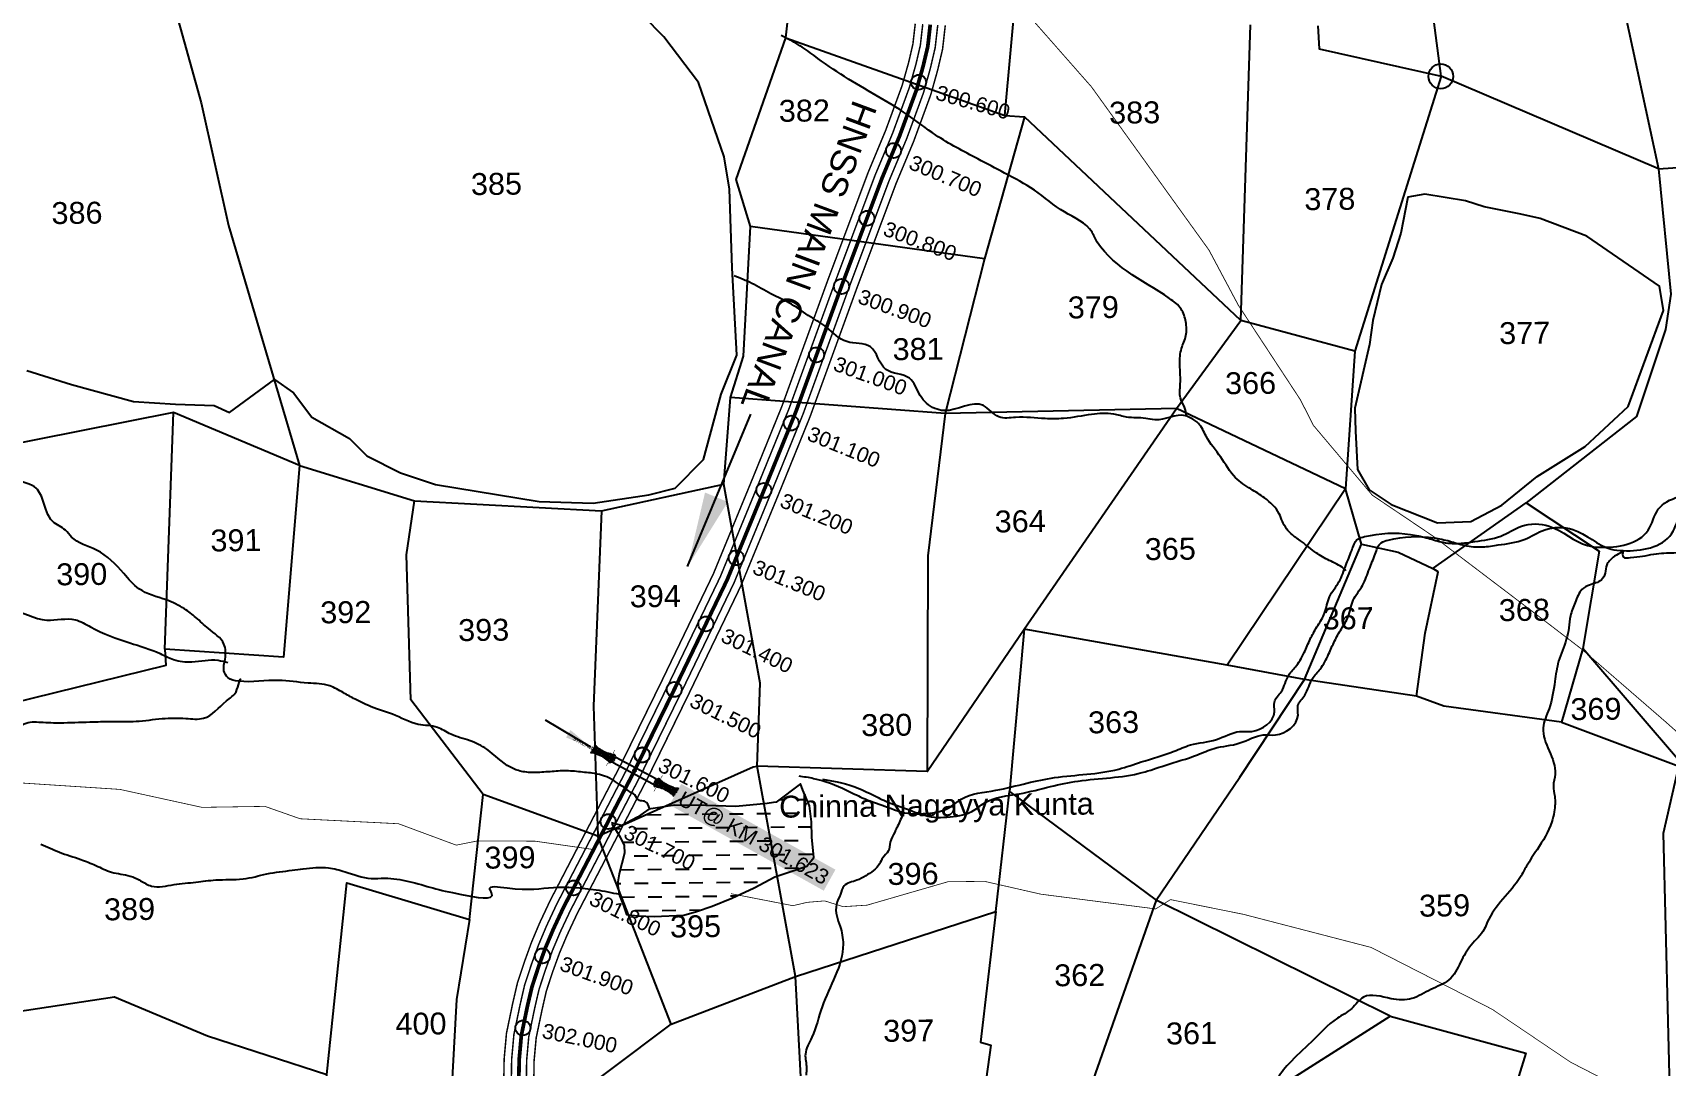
# Model space of a CAD drawing. Header units: feet. Extents: x 773755 to 783780, y 1571901 to 1585357.
# Drawn here: x 776033 to 778209, y 1578553 to 1579929 of the extents above; entities that cross this region are included whole.
import ezdxf
from ezdxf.enums import TextEntityAlignment as Align

# ---------------------------------------------------------------- set-up
doc = ezdxf.new("R2010")
doc.units = ezdxf.units.FT
doc.header["$LTSCALE"] = 15
doc.header["$MEASUREMENT"] = 0
doc.header["$PDMODE"] = 32
doc.header["$PDSIZE"] = 20
doc.linetypes.add('HIDDEN2', pattern=[0.1875, 0.125, -0.0625])
for name, color, linetype in [('CANAL1', 7, 'Continuous'), ('CSMark', 72, 'Continuous'), ('HILL', 17, 'Continuous'), ('PLOT', 7, 'Continuous'), ('PLOT NO', 7, 'Continuous'), ('ROADS', 6, 'Continuous'), ('STRUCTURE', 5, 'Continuous'), ('TANKS-STREAM', 4, 'Continuous'), ('VILLAGE STONES', 240, 'Continuous')]:
    doc.layers.add(name, color=color, linetype=linetype)
doc.styles.get("Standard").update_dxf_attribs({"font": 'arial.ttf'})
doc.linetypes.add('DOTS', pattern='A,1e-06,-3,["●",Standard,S=3,R=0,X=-1.25,Y=-1.25],-3', length=6.000001)
doc.dimstyles.get("Standard").update_dxf_attribs({"dimtxt": 0.18, "dimasz": 0.18, "dimexe": 0.18, "dimexo": 0.0625, "dimgap": 0.09, "dimtad": 0, "dimtih": 1, "dimtoh": 1, "dimdec": 4, "dimzin": 0, "dimdsep": 46, "dimtxsty": 'Standard', "dimcen": 0.09, "dimadec": 0, "dimazin": 0, "dimtfac": 1, "dimtdec": 4, "dimtofl": 0, "dimtmove": 0, "dimatfit": 3, "dimfxl": 1, "dimtolj": 1, "dimtzin": 0, "dimarcsym": 0})

# ---------------------------------------------------------------- blocks, each defined once
blk = doc.blocks.new('UT')
at = {"layer": 'STRUCTURE'}
h = blk.add_hatch(dxfattribs=at)
h.set_pattern_fill('DASH', color=150, scale=8, angle=-39.6278, style=0)
h.set_pattern_definition([(320.372247933, (-4370.464, -6260.8811), (1.40800153113, 0.132407282), [1, -1])])
h.paths.add_polyline_path([(765163, 1700681.9), (765165.6, 1700680.6), (765167.2, 1700680.3), (765169.1, 1700680), (765172.4, 1700679.6), (765176.4, 1700679.3), (765179.5, 1700679.5), (765183.1, 1700679.9), (765187.7, 1700680.9), (765188.9, 1700681.2), (765193.1, 1700682.2), (765196.1, 1700680.2), (765196.1, 1700672.2), (765193.1, 1700670.2), (765190.5, 1700670.8), (765188.1, 1700671.3), (765185.5, 1700671.8), (765183.6, 1700672.1), (765181, 1700672.5), (765180.3, 1700672.5), (765178.5, 1700672.6), (765176.7, 1700672.6), (765174.6, 1700672.5), (765172.5, 1700672.3), (765170.4, 1700672), (765168.5, 1700671.7), (765166.1, 1700671.2), (765165, 1700670.8), (765163, 1700669.7)])
h.paths.add_polyline_path([(765259.1, 1700682.2), (765256.1, 1700680.2), (765256.1, 1700672.2), (765259.1, 1700670.2), (765261.9, 1700671), (765264.4, 1700671.6), (765266.4, 1700672), (765269.1, 1700672.5), (765272.7, 1700673), (765276.1, 1700673.1), (765278.6, 1700672.9), (765281.2, 1700672.7), (765283.9, 1700672.3), (765286.4, 1700671.9), (765288, 1700671.3), (765289.2, 1700670.6), (765289.1, 1700682.7), (765287.6, 1700681.8), (765285.7, 1700681.2), (765283, 1700680.7), (765281.2, 1700680.4), (765276.7, 1700679.9), (765272.7, 1700679.9), (765268.7, 1700680.3), (765264.8, 1700681), (765261.2, 1700681.7)])
at = {"layer": 'STRUCTURE', "color": 150, "const_width": 0.628}
for points in [[(765190.1, 1700688.2), (765190.1, 1700684.2), (765196.1, 1700680.2), (765256.1, 1700680.2), (765262.1, 1700684.2), (765262.1, 1700688.2)], [(765190.1, 1700664.2), (765190.1, 1700668.2), (765196.1, 1700672.2), (765256.1, 1700672.2), (765262.1, 1700668.2), (765262.1, 1700664.2)]]:
    blk.add_lwpolyline(points, dxfattribs=at)
at = {"layer": 'STRUCTURE', "color": 150}
for points in [[(765196.1, 1700680.2), (765256.1, 1700680.2)], [(765196.1, 1700672.2), (765256.1, 1700672.2)], [(765196.1, 1700672.2), (765256.1, 1700672.2)]]:
    blk.add_lwpolyline(points, dxfattribs=at)
at = {"layer": 'STRUCTURE', "color": 0}
blk.add_circle((765226.1, 1700676.2), 1.89, dxfattribs=at)
at = {"layer": 'STRUCTURE', "color": 150}
for points in [[(765163, 1700681.9), (765164.4, 1700681.1), (765167.9, 1700680.2), (765171.2, 1700679.8), (765176.1, 1700679.4), (765184.7, 1700680.3), (765193.1, 1700682.2)], [(765163, 1700669.7), (765164.3, 1700670.6), (765167.8, 1700671.6), (765171.2, 1700672.1), (765176, 1700672.6), (765184.7, 1700672), (765193.1, 1700670.2)], [(765289.1, 1700682.7), (765287.8, 1700681.9), (765284.3, 1700680.9), (765280.9, 1700680.4), (765276.1, 1700679.8), (765267.4, 1700680.5), (765259.1, 1700682.2)], [(765289.2, 1700670.6), (765287.8, 1700671.4), (765284.2, 1700672.3), (765280.9, 1700672.7), (765276.1, 1700673.1), (765267.4, 1700672.2), (765259.1, 1700670.2)]]:
    blk.add_spline(points, degree=3, dxfattribs=at)
at = {"layer": 'STRUCTURE', "color": 0}
blk.add_text('STREAM', height=5, dxfattribs=at).set_placement((765148.2, 1700675.8), align=Align.MIDDLE_CENTER)
for points in [[(765190.9, 1700676), (765164.2, 1700675.8)], [(765289.3, 1700676.7), (765265.4, 1700676.4)]]:
    blk.add_leader(points, dimstyle='Standard', override={"dimasz": 10, "dimgap": 0.09, "dimtad": 0}, dxfattribs=at)

msp = doc.modelspace()

# ---------------------------------------------------------------- hatches: boundary and pattern name
at = {"layer": 'TANKS-STREAM'}
h = msp.add_hatch(dxfattribs=at)
h.set_pattern_fill('DASH', color=256, scale=145.821707, angle=0.5858, style=0)
h.set_pattern_definition([(0.5858182, (37188.745, 36616.863), (18.04039535, 18.4131258), [18.22771332, -18.22771332])])
edge = h.paths.add_edge_path()
edge.add_line((776804.5, 1578875.5), (776812.4, 1578863))
edge.add_line((776812.4, 1578863), (776815.4, 1578857.7))
edge.add_line((776815.4, 1578857.7), (776820.9, 1578846.4))
edge.add_line((776820.9, 1578846.4), (776821, 1578836.3))
edge.add_line((776821, 1578836.3), (776814.2, 1578808.8))
edge.add_line((776814.2, 1578808.8), (776811.9, 1578795.7))
edge.add_line((776811.9, 1578795.7), (776814.4, 1578780.2))
edge.add_line((776814.4, 1578780.2), (776820, 1578766.6))
edge.add_line((776820, 1578766.6), (776823.7, 1578754.7))
edge.add_line((776823.7, 1578754.7), (776838, 1578753))
edge.add_line((776838, 1578753), (776860.7, 1578752.1))
edge.add_line((776860.7, 1578752.1), (776900.1, 1578753.7))
edge.add_line((776900.1, 1578753.7), (776917.3, 1578758.6))
edge.add_line((776917.3, 1578758.6), (776938.1, 1578766))
edge.add_line((776938.1, 1578766), (776964.3, 1578776.4))
edge.add_line((776964.3, 1578776.4), (776994, 1578790.4))
edge.add_line((776994, 1578790.4), (777021.3, 1578805))
edge.add_line((777021.3, 1578805), (777064.1, 1578819.1))
edge.add_line((777064.1, 1578819.1), (777073.5, 1578830.5))
edge.add_line((777073.5, 1578830.5), (777070.9, 1578857.9))
edge.add_line((777070.9, 1578857.9), (777070.1, 1578878.2))
edge.add_line((777070.1, 1578878.2), (777067.4, 1578899.6))
edge.add_line((777067.4, 1578899.6), (777058.9, 1578920.4))
edge.add_line((777058.9, 1578920.4), (777055.8, 1578928.7))
edge.add_line((777055.8, 1578928.7), (777023.2, 1578904.5))
edge.add_line((777023.2, 1578904.5), (777019.7, 1578903.9))
edge.add_line((777019.7, 1578903.9), (777011.3, 1578902.6))
edge.add_line((777011.3, 1578902.6), (776969.6, 1578898.6))
edge.add_line((776969.6, 1578898.6), (776929.6, 1578900))
edge.add_line((776929.6, 1578900), (776888.4, 1578900.2))
edge.add_line((776888.4, 1578900.2), (776853.8, 1578895))
edge.add_line((776853.8, 1578895), (776838.4, 1578884.2))
edge.add_line((776838.4, 1578884.2), (776817.7, 1578873.2))
edge.add_line((776817.7, 1578873.2), (776803.9, 1578876.7))

# ---------------------------------------------------------------- linework, layer by layer
at = {"layer": 'CANAL1', "color": 1, "const_width": 2}
for points in [[(777208.4, 1579940.4), (777205.3, 1579913.5), (777199.5, 1579888.5), (777190.9, 1579858.1), (777169, 1579798.5), (777145.6, 1579742.3), (777092.9, 1579601.7), (777031, 1579431.7), (776992.8, 1579337.6), (776939.6, 1579208.3), (776871.2, 1579066.3), (776816.2, 1578954.1), (776759.6, 1578845.3), (776722.2, 1578773.3), (776708.2, 1578743.5), (776697.4, 1578717.9), (776688, 1578692), (776678.6, 1578663.6), (776672.4, 1578636.9), (776664, 1578596.5), (776660.9, 1578562), (776660.4, 1578527.6)], [(777248.4, 1579938.3), (777244.8, 1579906.6), (777238.2, 1579878.5), (777229, 1579845.8), (777206.3, 1579783.9), (777182.8, 1579727.6), (777130.4, 1579587.9), (777068.3, 1579417.3), (777029.8, 1579322.5), (776976.1, 1579192), (776907.1, 1579048.9), (776851.9, 1578936.1), (776795.1, 1578826.9), (776758, 1578755.6), (776744.7, 1578727.2), (776734.6, 1578703.3), (776725.7, 1578678.9), (776717.1, 1578652.8), (776711.5, 1578628.3), (776703.6, 1578590.6), (776700.8, 1578559.9), (776700.4, 1578528.2)]]:
    msp.add_lwpolyline(points, dxfattribs=at)
at = {"layer": 'CANAL1', "color": 5, "const_width": 2}
for points in [[(777218.4, 1579939.9), (777215.2, 1579911.8), (777209.2, 1579886), (777200.4, 1579855.1), (777178.3, 1579794.8), (777154.9, 1579738.7), (777102.3, 1579598.3), (777040.3, 1579428.1), (777002, 1579333.9), (776948.7, 1579204.2), (776880.2, 1579062), (776825.1, 1578949.6), (776768.5, 1578840.7), (776731.1, 1578768.9), (776717.3, 1578739.4), (776706.7, 1578714.2), (776697.4, 1578688.8), (776688.2, 1578660.9), (776682.2, 1578634.8), (776673.9, 1578595), (776670.9, 1578561.5), (776670.4, 1578527.8)], [(777238.4, 1579938.8), (777234.9, 1579908.4), (777228.5, 1579881), (777219.5, 1579848.9), (777197, 1579787.5), (777173.5, 1579731.3), (777121, 1579591.4), (777059, 1579420.9), (777020.6, 1579326.3), (776967, 1579196.1), (776898.1, 1579053.2), (776843, 1578940.6), (776786.3, 1578831.5), (776749.1, 1578760), (776735.6, 1578731.3), (776725.3, 1578706.9), (776716.3, 1578682.2), (776707.5, 1578655.5), (776701.7, 1578630.5), (776693.7, 1578592.1), (776690.9, 1578560.5), (776690.4, 1578528.1)]]:
    msp.add_lwpolyline(points, dxfattribs=at)
at = {"layer": 'CANAL1', "color": 1, "linetype": 'HIDDEN2', "ltscale": 5, "const_width": 5}
for points in [[(777228.4, 1579939.3), (777225.1, 1579910.1), (777218.8, 1579883.5), (777209.9, 1579852), (777187.6, 1579791.2), (777164.2, 1579735), (777111.6, 1579594.8), (777049.6, 1579424.5), (777011.3, 1579330.1), (776957.9, 1579200.2), (776889.1, 1579057.6), (776844.7, 1578966.9), (776844.7, 1578966.9)], [(776844.7, 1578966.9), (776834, 1578945.1), (776777.4, 1578836.1), (776740.1, 1578764.5), (776726.5, 1578735.4), (776716, 1578710.6), (776706.8, 1578685.5), (776697.9, 1578658.2), (776691.9, 1578632.6), (776683.8, 1578593.5), (776680.9, 1578561), (776680.4, 1578527.9)]]:
    msp.add_lwpolyline(points, dxfattribs=at)
at = {"layer": 'CSMark', "color": 3}
for p in [(777212.9, 1579862.5), (777179.5, 1579771.6), (777144.1, 1579681.5), (777110.2, 1579590.7), (777077, 1579499.7), (777043.3, 1579408.9), (777006.8, 1579319.2), (776970, 1579229.6), (776929.6, 1579141.5), (776887.5, 1579054.3), (776844.7, 1578966.9), (776844.9, 1578967.3), (776799.4, 1578878.4), (776753.4, 1578790.1), (776712, 1578699.7), (776685.9, 1578603.8)]:
    msp.add_point(p, dxfattribs=at)
at = {"layer": 'HILL'}
for points in [[(776025.3, 1579478.7), (776084.6, 1579460.4), (776167.2, 1579437.8), (776223.1, 1579434.2), (776274.8, 1579432.3), (776295.3, 1579422.9), (776355, 1579466.8), (776380.4, 1579449), (776405, 1579416.7), (776455.1, 1579388.4), (776478.2, 1579365.2), (776522.9, 1579342.8), (776569.4, 1579327.1), (776707.5, 1579304.3), (776779.6, 1579302.1), (776853.4, 1579313.6), (776888.8, 1579322.4), (776926.3, 1579360.6), (776950.1, 1579447.5), (776970.6, 1579499.4), (776964.5, 1579615.5), (776961.1, 1579720.2), (776954, 1579763.3), (776919.9, 1579862.4), (776873.6, 1579923.1), (776818.3, 1579979.6)], [(777794.5, 1579398.3), (777797.5, 1579347.1), (777812.7, 1579320.2), (777842, 1579300.7), (777904.1, 1579276.2), (777948.1, 1579278.1), (777989.5, 1579299.8), (778036.5, 1579337.9), (778100.5, 1579377.7), (778158, 1579430.9), (778204.7, 1579558.8), (778199.5, 1579591.1), (778102.6, 1579657.9), (778040.5, 1579681.2), (778014.9, 1579687.1), (777966.1, 1579696.6), (777941.2, 1579704.9), (777887, 1579713.6), (777864.6, 1579709.5), (777855, 1579661.5), (777844.6, 1579628.2), (777829.4, 1579593.3), (777817.6, 1579545.3), (777813.2, 1579513.5), (777794, 1579428.6), (777794.5, 1579398.3)]]:
    msp.add_lwpolyline(points, dxfattribs=at)
at = {"layer": 'PLOT'}
for points in [[(777744.5, 1579937.5), (777746.3, 1579906.9), (777908.8, 1579870.5), (777863.5, 1580216.2)], [(778095.5, 1580223.2), (778198.3, 1579747.4), (777908.8, 1579870.5)], [(778198.3, 1579747.4), (778358, 1579758.6), (778464.8, 1579765), (778334.7, 1580227.6)], [(776163.9, 1580171.3), (776257.3, 1579835.2), (776293.8, 1579671.9), (776388.4, 1579352.6), (776220.4, 1579422.9), (775974.2, 1579374.2), (775747, 1579325.6), (775659.8, 1579357.8)], [(776388.4, 1579352.6), (776541.7, 1579305.2), (776790.5, 1579292.2), (776953.7, 1579327.7), (776962.2, 1579443), (776979.5, 1579498), (776989.2, 1579670.5), (776970.1, 1579733.3), (777036.1, 1579921.7), (777052.4, 1580068.4)], [(777036.1, 1579921.7), (777327.8, 1579818.3), (777344.1, 1579998.6)], [(777641.8, 1579545.4), (777654.9, 1579939)], [(777908.8, 1579870.5), (777793.8, 1579504.5), (777641.8, 1579545.4)], [(777327.8, 1579818.3), (777354, 1579816.7), (777300.7, 1579627.5), (776989.2, 1579670.5)], [(777556.5, 1579428.1), (777641.8, 1579545.4), (777354, 1579816.7)], [(778198.3, 1579747.4), (778214.5, 1579580.4), (778207.6, 1579533.6), (778168.7, 1579417.8), (778022, 1579302.6)], [(777300.7, 1579627.5), (777248.2, 1579421.6), (776962.2, 1579443)], [(777793.8, 1579504.5), (777781.5, 1579321.3), (777556.5, 1579428.1)], [(776388.4, 1579352.6), (776367.2, 1579097.5), (776209, 1579107.9), (776220.4, 1579422.9)], [(777224.1, 1578945.1), (777353.4, 1579134.6), (777556.5, 1579428.1), (777248.2, 1579421.6)], [(777248.2, 1579421.6), (777225, 1579232)], [(776209, 1579107.9), (776210.3, 1579086.4), (776002.9, 1579035.3), (775974.2, 1579374.2)], [(777225, 1579232), (777224.1, 1578945.1), (776997.7, 1578952.3), (777001.7, 1579062.8), (776953.7, 1579327.7)], [(777781.5, 1579321.3), (777624, 1579086.7), (777353.4, 1579134.6), (777333.7, 1578918.5), (777529.3, 1578773.8), (777640.7, 1578937.6), (777726.6, 1579067.7), (777624, 1579086.7)], [(777726.6, 1579067.7), (777802.5, 1579247.5), (777781.5, 1579321.3)], [(776785.6, 1578858.9), (776633.1, 1578914.6), (776536.8, 1579040.7), (776530.8, 1579233.3), (776541.7, 1579305.2)], [(777802.5, 1579247.5), (777851.3, 1579237), (777897.7, 1579215.3), (778022, 1579302.6), (778119.4, 1579238.2)], [(776790.5, 1579292.2), (776780, 1579032.1), (776785.6, 1578858.9), (776992.4, 1578951.2), (776997.7, 1578952.3)], [(778119.4, 1579238.2), (778097.3, 1579108.9), (778069.1, 1579010.7), (777912.2, 1579032), (777876, 1579045.3), (777887.3, 1579129.1), (777904.6, 1579210.9), (777897.7, 1579215.3)], [(778069.1, 1579010.7), (778225.1, 1578952.4), (778231.4, 1578952.7), (778097.3, 1579108.9)], [(777876, 1579045.3), (777726.6, 1579067.7)], [(776883.3, 1578608.8), (777048.9, 1578672.2), (776997.7, 1578952.3)], [(777840.8, 1578619.4), (778021.7, 1578570.2), (778003.1, 1578509.9), (778214, 1578487.8), (778204.8, 1578862.9), (778225.1, 1578952.4)], [(775754.9, 1578586.8), (776141.9, 1578645.4), (776265.7, 1578593.3), (776425, 1578541.7), (776451.4, 1578797), (776614.8, 1578748.3), (776633.1, 1578914.6)], [(777048.9, 1578672.2), (777315.7, 1578758.9), (777333.7, 1578918.5)], [(776425.9, 1578126.4), (776638.6, 1578016.8), (776594.3, 1578190.1), (776552.9, 1578361), (776883.3, 1578608.8), (776785.6, 1578858.9)], [(777315.7, 1578758.9), (777295.3, 1578584.9), (777309.1, 1578580.7), (777302.8, 1578535.9), (777296.9, 1578470.9), (777060.7, 1578447.1), (777048.9, 1578672.2)], [(777529.3, 1578773.8), (777407.8, 1578427.7)], [(777492.1, 1578397.8), (777840.8, 1578619.4), (777529.3, 1578773.8)], [(776614.8, 1578748.3), (776597.6, 1578641.6), (776590.5, 1578512.1), (776552.9, 1578361), (776426.9, 1578515.4), (776425, 1578541.7)]]:
    msp.add_lwpolyline(points, dxfattribs=at)
at = {"layer": 'ROADS', "linetype": 'HIDDEN2', "ltscale": 10, "const_width": 1.2}
msp.add_lwpolyline([(776730.5, 1580865.8), (776773.7, 1580799.8), (776876.8, 1580616.5), (776917.3, 1580455.7), (777057.7, 1580374.9), (777129, 1580231.7), (777185.5, 1580154.5), (777242.2, 1580096.9), (777340.6, 1579972.9), (777443.1, 1579856.4), (777599.6, 1579639.1), (777638.7, 1579565.7), (777721.4, 1579439.8), (777738.5, 1579406), (777817.1, 1579312.9), (777899, 1579257.7), (778034.5, 1579154.9), (778095.9, 1579108), (778207.1, 1579011.7), (778281.7, 1578945.4)], dxfattribs=at)
at = {"layer": 'ROADS', "linetype": 'DOTS', "lineweight": -3, "ltscale": 0.3, "const_width": 1}
for points in [[(776778.2, 1578841.5), (776702, 1578852.4), (776625.4, 1578852.7), (776597.1, 1578847.1), (776520.2, 1578875.6), (776389.3, 1578882.2), (776342.3, 1578898.7), (776258.5, 1578897.4), (776149.2, 1578921.3), (776001.8, 1578930.9), (775817.6, 1578974.4), (775679.5, 1579003.2), (775529.3, 1579102.9), (775496.6, 1579132.8), (775660.7, 1579348.6), (775662.4, 1579359.1)], [(778176.6, 1578509.1), (778081.1, 1578558.2), (777976.9, 1578628.5), (777815.3, 1578711), (777645.5, 1578755), (777548.3, 1578774.6), (777528.6, 1578762.2), (777375.8, 1578781.8), (777300.7, 1578798.9), (777252, 1578798.4), (777144.2, 1578767.2), (777112.4, 1578765.2), (777087.8, 1578772.9), (777064.6, 1578771), (777045.5, 1578766.5), (776963, 1578782.5)]]:
    msp.add_lwpolyline(points, dxfattribs=at)
at = {"layer": 'TANKS-STREAM'}
msp.add_lwpolyline([(776804.5, 1578875.5), (776812.4, 1578863), (776815.4, 1578857.7), (776820.9, 1578846.4), (776821, 1578836.3), (776814.2, 1578808.8), (776811.9, 1578795.7), (776814.4, 1578780.2), (776820, 1578766.6), (776823.7, 1578754.7), (776838, 1578753), (776860.7, 1578752.1), (776900.1, 1578753.7), (776917.3, 1578758.6), (776938.1, 1578766), (776964.3, 1578776.4), (776994, 1578790.4), (777021.3, 1578805), (777064.1, 1578819.1), (777073.5, 1578830.5), (777070.9, 1578857.9), (777070.1, 1578878.2), (777067.4, 1578899.6), (777058.9, 1578920.4), (777055.8, 1578928.7), (777023.2, 1578904.5), (777019.7, 1578903.9), (777011.3, 1578902.6), (776969.6, 1578898.6), (776929.6, 1578900), (776888.4, 1578900.2), (776853.8, 1578895), (776838.4, 1578884.2), (776817.7, 1578873.2), (776803.9, 1578876.7)], dxfattribs=at)
for points in [[(777053.3, 1578939.3), (777073, 1578936), (777117, 1578920.3), (777137.9, 1578910.2), (777168, 1578898.9), (777202.8, 1578888.9), (777218.9, 1578889.1), (777252.4, 1578896.3), (777269.6, 1578908.1), (777315.6, 1578920.1), (777357.1, 1578929.7), (777394, 1578937), (777479.3, 1578948.3), (777509.3, 1578957.8), (777553, 1578972.1), (777574.8, 1578980.4), (777609.4, 1578987.7), (777640.5, 1578998.3), (777656.6, 1578998.5), (777686.7, 1579024.7), (777686.6, 1579037.4), (777695.7, 1579051.3), (777705.9, 1579073.4), (777716.1, 1579086.2), (777727.5, 1579105.9), (777735.4, 1579123.3), (777744.5, 1579139.5), (777753.5, 1579155.7), (777760.2, 1579177.7), (777772.7, 1579197.5), (777781.8, 1579219.5), (777789.6, 1579239.2), (777797.6, 1579254.2), (777806.8, 1579257.8), (777867.9, 1579260.7), (777888.8, 1579256.3), (777908.5, 1579250.8), (777932.7, 1579248.7), (777953.5, 1579251.2), (777988.1, 1579258.5), (778015.6, 1579271.5), (778052.6, 1579271.8), (778103.7, 1579245.8), (778119.9, 1579243.7), (778184.3, 1579266.3), (778197.9, 1579294.1), (778257.6, 1579321.2), (778290.9, 1579341.2), (778346.7, 1579389.5), (778351.8, 1579406.5), (778368.5, 1579424.8), (778387.8, 1579436.7), (778411.2, 1579439.5), (778442.4, 1579439.8), (778486.5, 1579445.5), (778520.2, 1579456.2), (778544.7, 1579475.9), (778558.8, 1579496.9), (778580.8, 1579510.1), (778611.7, 1579538.9), (778637.4, 1579561.3), (778656.3, 1579622.5), (778665.2, 1579647.2), (778719.4, 1579682.8), (778749.1, 1579703.9), (778773.7, 1579713.3), (778804.2, 1579796.1), (778828.6, 1579826.2), (778839.9, 1579870.4), (778853.9, 1579899.1), (778876.9, 1579937), (778885.7, 1579964.4), (778896.1, 1580012), (778871.8, 1580052.5), (778824.8, 1580072.8), (778798.6, 1580092), (778769.5, 1580135.2), (778785.8, 1580191.2), (778810.3, 1580214.8), (778859.5, 1580234.8), (778894.3, 1580262.4), (778951.2, 1580294.1), (778991.1, 1580325.7), (779068.8, 1580357.7), (779128.2, 1580395.9), (779151.7, 1580416.4), (779167.1, 1580439.9), (779173.4, 1580454.2), (779195.3, 1580480.4), (779209.4, 1580496.1), (779213, 1580522.1), (779202.4, 1580545.4), (779196.9, 1580576.5), (779188.8, 1580608.9), (779200.2, 1580633.7), (779233.8, 1580656.1), (779259.6, 1580675.8), (779288, 1580695.6), (779294, 1580745), (779312, 1580764.6), (779372.9, 1580782.7), (779384.3, 1580807.5), (779403.8, 1580814.2), (779426.9, 1580835.2), (779458, 1580851.1), (779478.6, 1580865.6), (779495.4, 1580876.2), (779489.8, 1580916.4), (779475.3, 1580934.4), (779437.3, 1580962.6), (779403.5, 1580971.3), (779379.8, 1580991.8), (779335.3, 1581023.8), (779336.5, 1581035.5), (779354.4, 1581061.7), (779367.3, 1581078.7), (779382.7, 1581095.7), (779394.2, 1581110.1)], [(777570, 1579418.1), (777566.8, 1579430.2), (777561.6, 1579442.3), (777561.4, 1579460.5), (777561.2, 1579477.7), (777561, 1579498), (777563, 1579508.1), (777568.9, 1579525.4), (777568.7, 1579543.6), (777562.4, 1579560.7), (777547.1, 1579574.7), (777446.9, 1579656.9), (777443.8, 1579662.9), (777407, 1579689.9), (777367.2, 1579718.8), (777327.4, 1579741.7), (777291.8, 1579760.5), (777235.7, 1579792.3), (777198, 1579819.3), (777114.4, 1579870), (777073.6, 1579898), (777052.1, 1579912.9), (777029.7, 1579924.8)], [(778780.9, 1579697.9), (778794.4, 1579691.9), (778804, 1579688.6), (778821.4, 1579677.1), (778841.1, 1579670), (778861.9, 1579662.4), (778917.9, 1579667.4), (778934.2, 1579663.1), (778954.9, 1579657.2), (778980.2, 1579649.6), (779014.5, 1579635.4), (779059.1, 1579600.6), (779112.3, 1579525), (779109.2, 1579485.6), (779107.5, 1579474.8), (779104.4, 1579424.7), (779087, 1579373.5), (779076.5, 1579350.2), (779064.2, 1579332.1), (779016.2, 1579280.2), (778997.5, 1579270.1), (778969.9, 1579258.2), (778951.2, 1579247.3), (778913.9, 1579216.5), (778892.6, 1579194.8), (778881.3, 1579159.8), (778874.3, 1579141.8), (778868.5, 1579094.4), (778870.6, 1579070.2), (778899, 1579005.6), (778907.3, 1578985.1), (778919.2, 1578955.7), (778927.4, 1578943.2), (778944.7, 1578913.9), (778959.4, 1578881.8), (778981.3, 1578840.9), (779013, 1578804.5), (778989.1, 1578688.4), (778979.6, 1578657.9), (778953.1, 1578617.3), (778938.1, 1578596.6), (778925.8, 1578577.7), (778912.6, 1578554.3), (778886.8, 1578443.3), (778878.2, 1578412.8), (778863.2, 1578390.3), (778849, 1578374), (778812.8, 1578328.9), (778798.6, 1578308.2), (778755.2, 1578262.1), (778721.5, 1578235), (778691.3, 1578211.4), (778626.4, 1578138.9), (778616.7, 1578123.6), (778592.7, 1578107.2), (778559.7, 1578091.7), (778503.5, 1578064.3), (778464.2, 1578056.7), (778392.7, 1578044.4), (778324.8, 1578027.6), (778307, 1578018.4), (778291.2, 1577978.9), (778292.7, 1577913.1), (778293.1, 1577878.2), (778293.4, 1577846.9), (778295.3, 1577831.7), (778263.4, 1577781.9), (778258.9, 1577779.1), (778240.3, 1577763.7), (778211.8, 1577749.1), (778152, 1577724.4), (778103.8, 1577710.5), (778053.8, 1577694.7), (778016.2, 1577689.9), (777972.5, 1577672.4), (777926, 1577668.4), (777872.4, 1577657.1), (777850.5, 1577648.5), (777771.9, 1577635.1), (777749.6, 1577625.1), (777705.7, 1577621.1), (777645.9, 1577606.1), (777630.8, 1577589.9), (777600.6, 1577570.8), (777552.2, 1577573.9), (777525.2, 1577579.8), (777406.2, 1577533.8), (777355.3, 1577511.8), (777268.7, 1577492.1), (777235, 1577456.9), (777228.8, 1577444.3), (777217.4, 1577428.1), (777199.6, 1577409.1), (777175.6, 1577391), (777155.2, 1577374.7), (777143.7, 1577359.3), (777119.7, 1577346.6), (777090.2, 1577339.1), (777076.7, 1577344.3), (777057.8, 1577358.5), (777023.6, 1577373.3), (776985.9, 1577380.1), (776934.9, 1577372.4), (776906.4, 1577356.9), (776840.8, 1577272.6), (776793.5, 1577252.5), (776773, 1577244.2), (776733.7, 1577231.3), (776698.8, 1577230.9), (776654.9, 1577232.3), (776531.9, 1577222), (776488, 1577218.8), (776468.4, 1577216), (776451.6, 1577188), (776434.8, 1577166.4), (776406.4, 1577142.9), (776391.4, 1577122.1), (776366.5, 1577103.1), (776344.2, 1577092.1), (776251.2, 1577053.2), (776228, 1577050.3), (776167.3, 1577030.9), (776112.8, 1577012.4), (776064.6, 1577003), (776020.1, 1576972.1), (775975.7, 1576936.8), (775988.6, 1576897.5), (775992.3, 1576888.6), (775996.1, 1576864.5), (775986.3, 1576864.4), (775922.5, 1576877.2), (775896.6, 1576876), (775869.9, 1576859.6), (775836.3, 1576787.3), (775831.8, 1576785.4), (775816.7, 1576778.1), (775796.2, 1576763.6), (775771.2, 1576752.6), (775721.3, 1576735.1), (775694.6, 1576718.7), (775654.3, 1576717.4), (775622.1, 1576711.7), (775596.2, 1576702.5), (775572.4, 1576665.6), (775512.6, 1576642.6), (775485, 1576631.6), (775446.6, 1576614.2), (775410, 1576610.3)], [(777782, 1579212.2), (777778.9, 1579215.2), (777759.6, 1579226.1), (777742.3, 1579236.1), (777722.9, 1579251.1), (777710.6, 1579260), (777697.3, 1579278.1), (777693.1, 1579288.2), (777673.6, 1579309.2), (777655.3, 1579321.2), (777634.9, 1579336.2), (777615.3, 1579363.3), (777595.8, 1579391.4), (777585.5, 1579408.5), (777575.3, 1579415.5), (777568.2, 1579418.5), (777527.5, 1579413.2), (777515.3, 1579415.1), (777489.9, 1579416.9), (777472.7, 1579420.8), (777443.3, 1579420.5), (777405.9, 1579415), (777381.5, 1579414.8), (777342, 1579416.4), (777319.7, 1579417.2), (777299.3, 1579432.1), (777246.7, 1579425.5), (777234.5, 1579428.4), (777215.1, 1579445.4), (777200.7, 1579468.6), (777169.1, 1579480.4), (777148.6, 1579510.5), (777117.1, 1579517.3), (777090.5, 1579536.3), (777069.1, 1579550.2), (777043.6, 1579567.1), (777016.1, 1579581), (776990.7, 1579594.9), (776967.2, 1579604.8)], [(776854.9, 1578895.4), (776848, 1578905.5), (776841.1, 1578906.6), (776834.8, 1578913.9), (776828, 1578918.4), (776821.7, 1578923.4), (776814.2, 1578927.9), (776804.5, 1578934.6), (776790.8, 1578940.1), (776778.3, 1578942.8), (776768.1, 1578943.9), (776746.5, 1578945.9), (776724.9, 1578945.1), (776702.8, 1578943.8), (776684, 1578945.3), (776669.2, 1578950.8), (776637.7, 1578974.8), (776615.5, 1578986), (776589.9, 1578994.8), (776572.2, 1579003.7), (776546.6, 1579007.9), (776512.1, 1579021.4), (776491, 1579028.6), (776462.5, 1579041.3), (776446.5, 1579050.2), (776428.8, 1579059.1), (776399.8, 1579062.8), (776360.6, 1579066.4), (776307.2, 1579065.3), (776293, 1579070.2), (776287.8, 1579079.2), (776289.3, 1579094.6), (776287.8, 1579114.7), (776267.1, 1579135.4), (776250.5, 1579150), (776235.1, 1579161.7), (776211.1, 1579173.4), (776174.6, 1579188.4), (776154.5, 1579208.6), (776117.9, 1579239.9), (776084.8, 1579257.2), (776076.7, 1579266.2), (776060, 1579277.7), (776046.6, 1579306.4), (776035.7, 1579323.9), (776006, 1579337.2), (775998.5, 1579352.5), (775983.3, 1579388)], [(778150, 1579236.9), (778139.7, 1579231.6), (778133, 1579225.5), (778129.3, 1579220.3), (778127.2, 1579209.1), (778122.1, 1579200.2), (778106.5, 1579193.3), (778096.2, 1579187.3), (778087.4, 1579170.1), (778080.9, 1579152.2), (778078.8, 1579136.5), (778070.2, 1579106), (778065.2, 1579091.8), (778060.2, 1579065), (778052.4, 1579028.5), (778044.5, 1579003.1), (778060.5, 1578941.6), (778058.2, 1578925.7), (778060, 1578912.3), (778059.4, 1578891.4), (778056.1, 1578878), (778036.4, 1578840.9), (778022.4, 1578819), (778014.2, 1578804.7), (777970.2, 1578744.4), (777966.1, 1578735.1), (777948.7, 1578714.1), (777934.7, 1578691.3), (777919.1, 1578667.7), (777894.9, 1578654.9), (777869.9, 1578643), (777842.2, 1578642.7), (777805.4, 1578644.8), (777789.6, 1578629.6), (777770.5, 1578616.8), (777735.6, 1578584.7), (777705.7, 1578555.9), (777690, 1578534), (777683.4, 1578443.2), (777678.5, 1578427.3), (777668.8, 1578392.9), (777655, 1578355.9), (777603.6, 1578277.1), (777587.3, 1578233.4), (777566.6, 1578215.6), (777550, 1578197.1), (777511.7, 1578177.4), (777395, 1578118.5), (777321.5, 1578065.5), (777288.3, 1578034.2), (777275.8, 1578026.6), (777235.7, 1578015.3), (777219, 1578014.3), (777191.4, 1578010.6), (777172.1, 1578013.8), (777152.8, 1578013.6), (777131.9, 1578009.2), (777111.9, 1578004), (777089.3, 1577996.2), (777040.8, 1577988.2), (777019.1, 1577977.9), (777000.7, 1577976.9), (776976.5, 1577971.6), (776943.2, 1577946.2), (776917.9, 1577933), (776891.1, 1577924.4), (776866.9, 1577923.3), (776795.5, 1577936), (776751, 1577947.2), (776708.3, 1577950.1), (776693.9, 1577960), (776656, 1577983.9), (776624.9, 1577986.9), (776599.8, 1577988.4), (776581.2, 1578000.7), (776540.9, 1578010.3), (776513.2, 1578014.2), (776484.7, 1578016.5), (776411.5, 1578027.6), (776381.2, 1578045.7), (776364.9, 1578085.6), (776352.9, 1578105.6), (776335.2, 1578123), (776310, 1578126.9), (776222.5, 1578128.7), (776202.4, 1578132.7), (776133.8, 1578124.5), (776109.5, 1578119.2), (776094.6, 1578108.2), (776083.8, 1578098), (776048, 1578079.3), (776009, 1578039.5), (775989.1, 1578020.1), (775955.8, 1577999.7), (775934.2, 1577984.4), (775882.5, 1577952.1), (775855.8, 1577944.3), (775840, 1577930.7), (775824.4, 1577900.4), (775799.4, 1577859.8), (775751.9, 1577837.5), (775707.7, 1577817.8), (775661.9, 1577793.9), (775630.2, 1577779.4)], [(778151, 1579238.2), (778151.1, 1579230.7), (778161.1, 1579230), (778177, 1579231.8), (778192, 1579234.4), (778218.7, 1579236.4), (778230.3, 1579236.5), (778248.7, 1579235), (778280.4, 1579237), (778307.1, 1579240.6), (778355.4, 1579247), (778372.2, 1579243), (778378.9, 1579237.2), (778396.4, 1579237.4), (778412.3, 1579239.2), (778432.3, 1579237.7), (778444, 1579232.9), (778463.3, 1579227.2), (778488.4, 1579219.1), (778512.7, 1579208.6), (778541.3, 1579193), (778569.8, 1579178.3), (778611.8, 1579154.6), (778628.4, 1579154.7), (778645.9, 1579162.4), (778652.6, 1579159.1), (778731.8, 1579125.6), (778752.7, 1579122.5), (778794.5, 1579116.2), (778816.2, 1579109.8), (778850.5, 1579109.3), (778865.5, 1579109.4), (778880.5, 1579109.6)], [(775703.7, 1579139.1), (775712.7, 1579135.1), (775732.3, 1579122.4), (775743.7, 1579113.6), (775762.3, 1579111.4), (775775.3, 1579110.7), (775793.1, 1579109.3), (775810.1, 1579109.4), (775811.8, 1579106.2), (775824.7, 1579107.2), (775836, 1579111.3), (775843.2, 1579121.1), (775845.5, 1579130), (775858.4, 1579143.9), (775868.7, 1579157.8), (775879.2, 1579163.5), (775901, 1579167.8), (775922.1, 1579165.6), (775949.6, 1579165.9), (775979.6, 1579164.5), (776003.1, 1579161.6), (776051.9, 1579146.7), (776089.9, 1579147.1), (776110.2, 1579137.6), (776162.3, 1579116.3), (776202.9, 1579102.1), (776220.8, 1579094.2), (776245.1, 1579091.2), (776279.9, 1579093.2), (776292.9, 1579090.1)], [(775972.7, 1578975.1), (775988, 1578989.8), (776004.9, 1578998.1), (776024.2, 1579009.6), (776046.9, 1579010.6), (776074.4, 1579010.1), (776114.1, 1579011.3), (776139.2, 1579011.6), (776170.7, 1579011.9), (776205.5, 1579015.5), (776237.1, 1579015.8), (776260.6, 1579016.1), (776291.1, 1579039), (776303.9, 1579051.3), (776307.9, 1579063.5), (776310.2, 1579069.1)], [(777191.8, 1578888), (777183.9, 1578870.2), (777181, 1578864.3), (777175.2, 1578850.9), (777172.4, 1578839.1), (777165.1, 1578830.2), (777160.7, 1578822), (777142.4, 1578806.3), (777130.6, 1578800.3), (777113.7, 1578792.8), (777108.7, 1578781.7), (777103.6, 1578768.3), (777103.8, 1578752.8), (777108.4, 1578738.9), (777112.3, 1578715.3), (777084.3, 1578632), (777070.7, 1578591.3), (777062.1, 1578569), (777063.7, 1578550.6), (777063.1, 1578541)], [(776043.9, 1578848.5), (776068.6, 1578837.8), (776097, 1578828.1), (776117.1, 1578820.1), (776138.2, 1578811.2), (776162.8, 1578806), (776176.6, 1578799.8), (776191.2, 1578792.6), (776221.3, 1578794.7), (776250.4, 1578797.8), (776276.8, 1578800.8), (776313.2, 1578802.1), (776345.1, 1578808.8), (776378.7, 1578813.7), (776393.3, 1578815.6), (776427, 1578816.9), (776449, 1578811.6), (776483.7, 1578802.9), (776501.9, 1578803.1), (776533.8, 1578798.9), (776565.8, 1578790.1), (776604.2, 1578781.4), (776644.3, 1578783.6), (776642, 1578788.1), (776664.8, 1578790.1), (776726.8, 1578790.8), (776783.3, 1578787.7), (776814.4, 1578781.7)]]:
    msp.add_spline(points, degree=3, dxfattribs=at)
msp.add_open_spline([(777084.7, 1578934.7), (777091.3, 1578933.8), (777113.3, 1578930.6), (777141.6, 1578919.8), (777171.7, 1578903.6), (777200.7, 1578894.5), (777227.4, 1578883.2), (777256.3, 1578884.7), (777281.1, 1578887), (777307.1, 1578911.1), (777346.1, 1578913.7), (777386.7, 1578925.2), (777441.1, 1578936.5), (777493.7, 1578936.4), (777545.1, 1578955.3), (777577.6, 1578963.8), (777609.6, 1578978.7), (777640.6, 1578979.7), (777666.2, 1578996), (777695.6, 1578991), (777722.3, 1579010.2), (777715.5, 1579034.8), (777730.8, 1579048), (777734.1, 1579067.6), (777749.8, 1579082.6), (777758.6, 1579100.1), (777766.4, 1579118.7), (777775.6, 1579135), (777787, 1579151.8), (777789.4, 1579174.3), (777805.8, 1579192.1), (777812.4, 1579214.5), (777820.9, 1579232.5), (777825.6, 1579250), (777855.7, 1579257.9), (777886.2, 1579259.4), (777920, 1579252.2), (777940.9, 1579245), (777963.1, 1579243.1), (777989.5, 1579247.6), (778018.9, 1579250.7), (778047.7, 1579270.8), (778092.9, 1579271.2), (778121.2, 1579241.7), (778168.1, 1579237.1), (778216.2, 1579245.1), (778228.5, 1579305.6), (778284.5, 1579308.8), (778329.8, 1579344), (778376.8, 1579364.7), (778381.8, 1579405.3), (778399.2, 1579420.1), (778418.7, 1579434.4), (778445.4, 1579435.2), (778478.2, 1579434.5), (778515.1, 1579439.4), (778551.2, 1579449.1), (778577, 1579467.9), (778587.6, 1579495.1), (778619.2, 1579505.8), (778639, 1579534.3), (778681.1, 1579560), (778683.7, 1579605.5), (778697.9, 1579657.4), (778746.3, 1579669.1), (778775.2, 1579700.8), (778830.5, 1579709.7), (778816.5, 1579784.6), (778867.4, 1579820.1), (778866.8, 1579862.8), (778886.7, 1579898.5), (778908.3, 1579926.8), (778919.3, 1579967.7), (778929.9, 1580008.6), (778904.6, 1580056.6), (778859.7, 1580062.2), (778824.8, 1580090.7), (778789.9, 1580130.3), (778810.3, 1580182.1), (778844.6, 1580217.5), (778891.5, 1580223.6), (778928.6, 1580266.1), (778981.4, 1580282.6), (779028.1, 1580333.1), (779099, 1580345.9), (779149.2, 1580383.2), (779183.6, 1580409.8), (779197.5, 1580431.2), (779206.3, 1580455.8), (779223.2, 1580473.1), (779244, 1580491.3), (779248.1, 1580518.6), (779229.8, 1580541.7), (779231.3, 1580573), (779214.8, 1580602), (779232.1, 1580635.8), (779264.8, 1580648), (779289.2, 1580673.3), (779332.2, 1580688.9), (779315.9, 1580735.6), (779350.7, 1580773.1), (779407.2, 1580757.3), (779409.7, 1580806.8), (779441.3, 1580807), (779456.4, 1580835.5), (779488.3, 1580842.6), (779507.1, 1580861.3), (779537.4, 1580872.1), (779525.5, 1580909.6), (779501.9, 1580935.2), (779475, 1580961.9), (779432.8, 1580961.2), (779410.1, 1580996.8), (779363.7, 1581003.1), (779368.1, 1581038.5), (779383.9, 1581053.2), (779393.2, 1581067.2), (779397, 1581072.1)], degree=3, knots=[0, 0, 0, 0, 20.504368, 68.600111, 92.498354, 125.581731, 162.781487, 179.410823, 214.585188, 235.990699, 284.961922, 328.763954, 367.434768, 455.97928, 488.287849, 535.616651, 559.664391, 596.002902, 629.804303, 646.433973, 687.486786, 700.536616, 717.652879, 742.600207, 759.469874, 782.875851, 802.517727, 821.653101, 840.788183, 864.428787, 888.459377, 912.921216, 934.735948, 952.257037, 962.404421, 1025.40301, 1047.303994, 1068.350033, 1093.406792, 1114.918757, 1151.257267, 1182.609581, 1220.619636, 1279.577664, 1296.375411, 1366.608503, 1398.44955, 1465.974455, 1505.890798, 1581.857715, 1600.022569, 1625.54928, 1648.929696, 1673.143578, 1705.232003, 1751.002958, 1787.369665, 1819.719957, 1845.658355, 1872.01989, 1915.525535, 1950.602417, 2016.490902, 2043.533917, 2110.266958, 2147.711938, 2174.780345, 2265.565207, 2305.422993, 2352.392875, 2385.246717, 2430.841184, 2460.404278, 2515.560914, 2556.818228, 2609.479583, 2642.890054, 2696.477002, 2756.470707, 2791.443215, 2846.055308, 2891.76715, 2958.75892, 3011.151784, 3097.537177, 3170.216088, 3202.285991, 3231.185248, 3247.323979, 3282.393811, 3304.144255, 3331.151058, 3357.460107, 3389.952012, 3424.286552, 3452.36731, 3493.885735, 3527.295939, 3562.882762, 3614.065172, 3641.480385, 3706.877193, 3734.958084, 3756.095671, 3788.277644, 3824.144435, 3850.094129, 3870.49592, 3912.236274, 3936.022852, 3984.668877, 4020.666258, 4052.848231, 4109.248168, 4121.340496, 4153.95404, 4173.198079, 4173.198079, 4173.198079, 4173.198079], dxfattribs=at)
at = {"layer": 'VILLAGE STONES'}
msp.add_circle((777908.3, 1579870.4), 16.5, dxfattribs=at)

# ---------------------------------------------------------------- block references
at = {"layer": 'STRUCTURE', "color": 0, "rotation": 331.86098300069}
msp.add_blockref('UT', (-700006.6, 440170.2), dxfattribs=at)

# ---------------------------------------------------------------- texts
at = {"layer": 'CSMark', "color": 1}
for s, rotation, p in [('300.600', 344.247, (777236.7, 1579849.6)), ('300.700', 337.3332, (777202.1, 1579757.2)), ('300.800', 339.4467, (777167.6, 1579668.8)), ('300.900', 340.0036, (777133.8, 1579578.5)), ('301.000', 340.0036, (777101.2, 1579489)), ('301.100', 337.8965, (777066.6, 1579396.1)), ('301.200', 337.634, (777030.4, 1579307.2)), ('301.300', 337.634, (776993.9, 1579218.5)), ('301.400', 334.27, (776952.3, 1579127.8)), ('301.500', 333.8807, (776910.6, 1579041.4)), ('301.600', 333.8807, (776868.5, 1578955.5)), ('301.700', 333.8807, (776822.8, 1578866.2)), ('301.800', 333.8807, (776776.9, 1578777.9)), ('301.900', 339.971, (776736.8, 1578690.5)), ('302.000', 348.24, (776712.2, 1578600.5))]:
    msp.add_text(s, height=20, rotation=rotation, dxfattribs=at).set_placement(p, align=Align.MIDDLE_LEFT)
at = {"layer": 'PLOT NO'}
for s, p in [('382', (777060.7, 1579824.8)), ('383', (777500.6, 1579822.3)), ('385', (776650.7, 1579727.3)), ('378', (777760.5, 1579707.2)), ('386', (776092.1, 1579688.7)), ('379', (777445.5, 1579563.1)), ('377', (778020, 1579528.9)), ('381', (777212.2, 1579507.5)), ('366', (777655, 1579462.2)), ('364', (777348.2, 1579278.2)), ('391', (776303.8, 1579252.9)), ('365', (777548.1, 1579241.4)), ('390', (776098.4, 1579207.8)), ('394', (776862.2, 1579178.5)), ('392', (776450, 1579157.2)), ('368', (778019.5, 1579160.2)), ('393', (776633.7, 1579133.6)), ('367', (777785, 1579149)), ('369', (778114.9, 1579028.4)), ('380', (777170.4, 1579007.1)), ('363', (777472.5, 1579010.8)), ('399', (776668.8, 1578830.7)), ('396', (777205.5, 1578809)), ('389', (776162.1, 1578761.9)), ('359', (777913.3, 1578766.8)), ('395', (776915.8, 1578739.1)), ('362', (777427.4, 1578674.1)), ('400', (776550.2, 1578609.5)), ('397', (777199.7, 1578600.2)), ('361', (777576.3, 1578596.7))]:
    msp.add_text(s, height=29.16, rotation=0.5858, dxfattribs=at).set_placement(p, align=Align.MIDDLE_CENTER)
msp.add_text('Chinna Nagayya Kunta', height=29.164, rotation=0.5858, dxfattribs=at).set_placement((777027.3, 1578883.6))
at = {"layer": 'STRUCTURE', "color": 5, "insert": (776899.1, 1578920.5), "char_height": 20, "width": 222.969, "attachment_point": 1, "rotation": 330.9239, "bg_fill": 1, "box_fill_scale": 1.3, "bg_fill_color": 7, "bg_fill_true_color": 16777215, "bg_fill_transparency": 4390977}
msp.add_mtext('\\pi1.1982;UT@ KM 301.623', dxfattribs=at)
at = {"layer": 'VILLAGE STONES'}
msp.add_text('HNSS MAIN CANAL', height=33.904, rotation=249.6667, dxfattribs=at).set_placement((777126.3, 1579840.8))

# ---------------------------------------------------------------- leaders
at = {"layer": 'PLOT NO', "color": 5}
msp.add_leader([(776776.4, 1578977.3), (776716.1, 1579013.5)], dimstyle='Standard', override={"dimasz": 35, "dimgap": 0.09, "dimtad": 0, "dimzin": 2}, dxfattribs=at)
at = {"layer": 'VILLAGE STONES'}
msp.add_leader([(776905.3, 1579217.8), (776989.6, 1579420.9)], dimstyle='Standard', override={"dimasz": 100, "dimgap": 0.09, "dimtad": 0, "dimtfill": 2, "dimtfillclr": 5}, dxfattribs=at)

doc.saveas('drawing.dxf')
